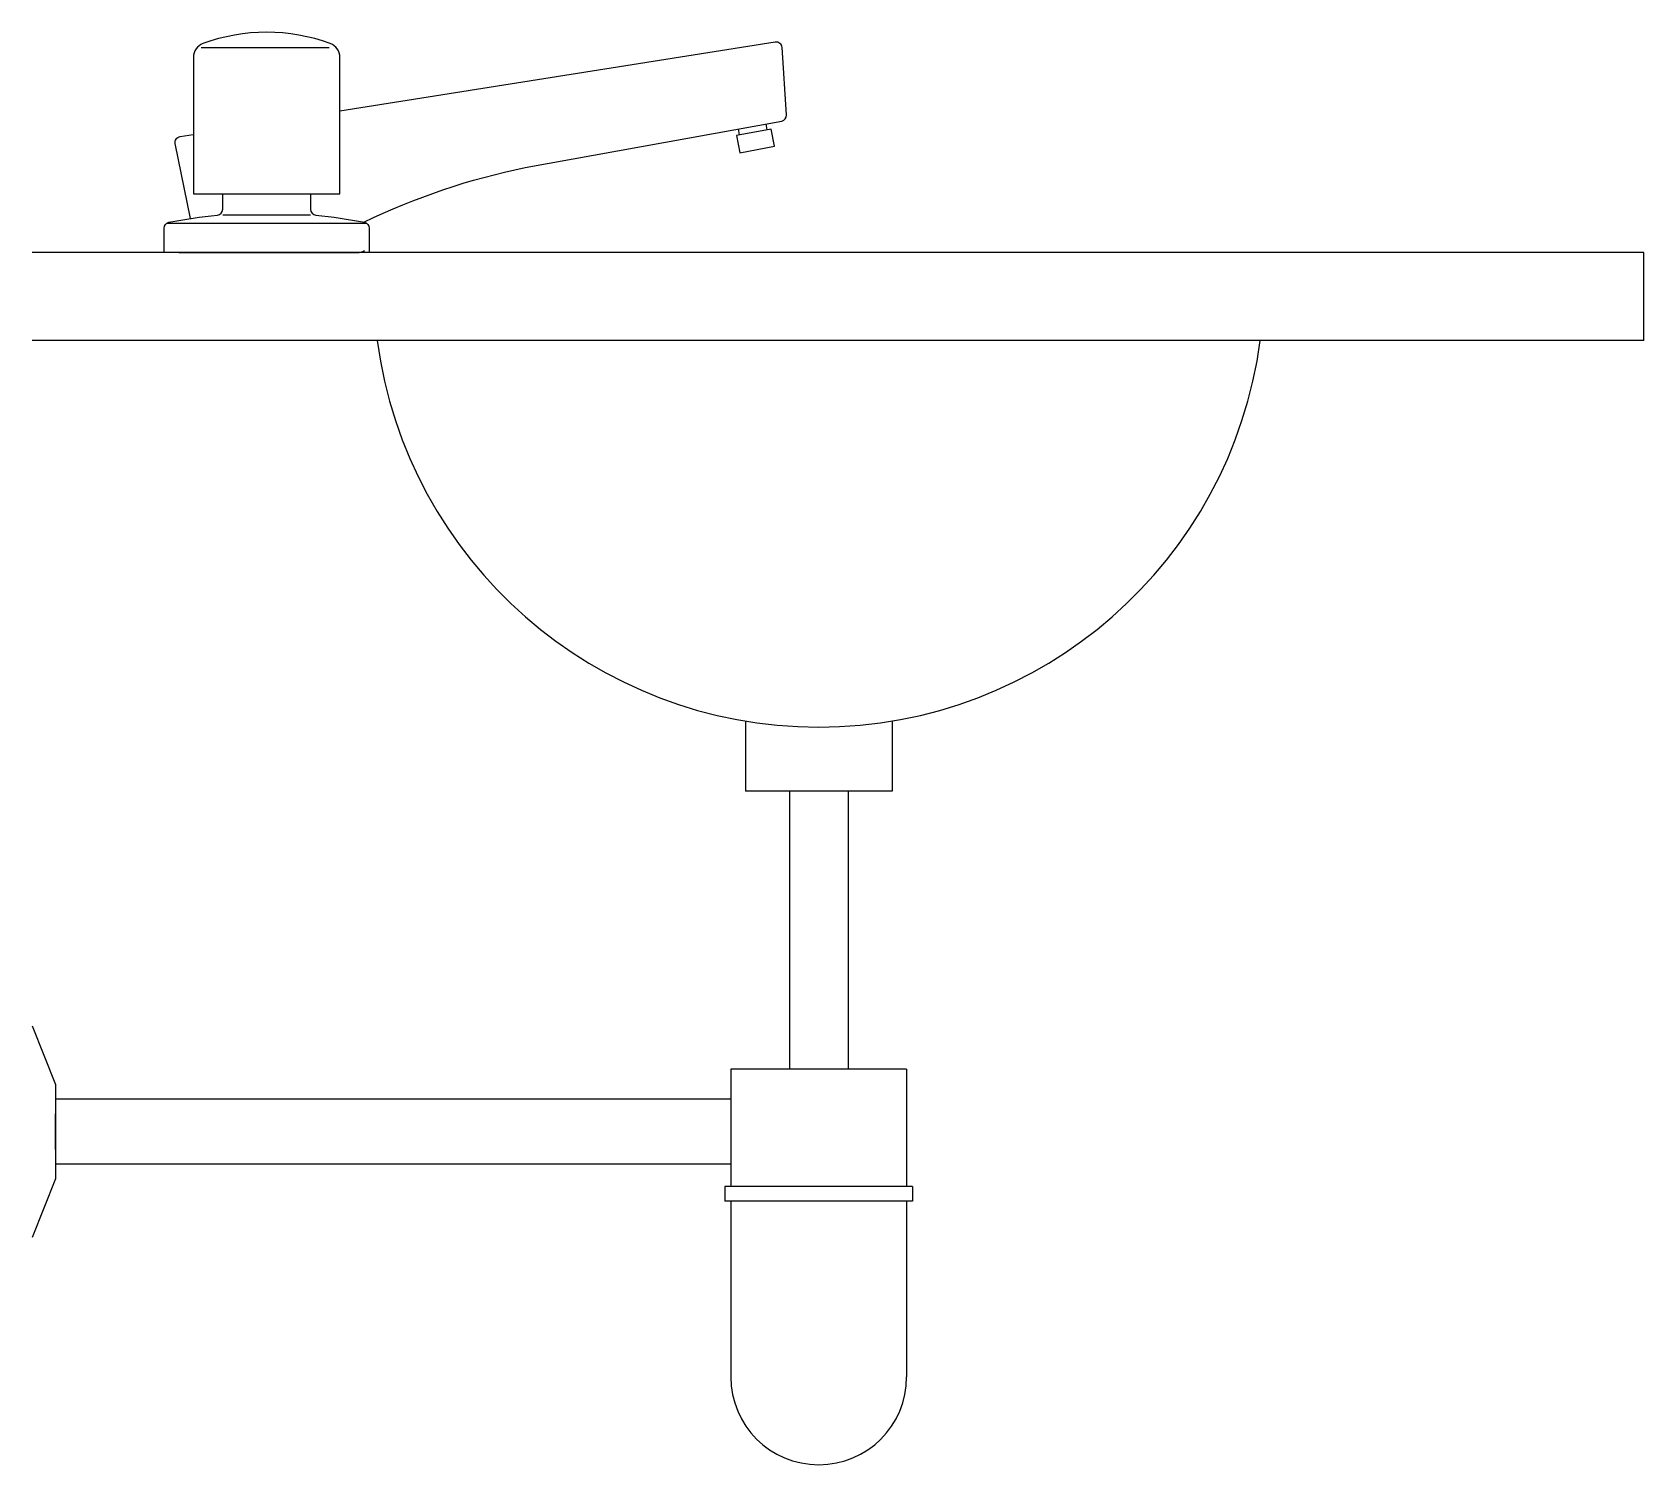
# Model space of a CAD drawing. Header units: millimetres. Extents: x -2898.151 to -2897.601, y 2976.312 to 2976.801.
import ezdxf

# ---------------------------------------------------------------- set-up
doc = ezdxf.new("R2010")
doc.units = ezdxf.units.MM
doc.header["$LTSCALE"] = 10
doc.layers.add('banheiro_louças', color=2, linetype='Continuous')

msp = doc.modelspace()

# ---------------------------------------------------------------- linework, layer by layer
at = {"layer": 'banheiro_louças'}
for p, q in [((-2898.093043178077, 2976.795526555998), (-2898.049413128456, 2976.795526555998)), ((-2897.909288138515, 2976.765676608569), (-2897.909673187058, 2976.767732960669)), ((-2897.899883035338, 2976.767437698647), (-2897.900257258066, 2976.769436235469)), ((-2898.08572606027, 2976.738458817694), (-2898.05572606027, 2976.738458817694)), ((-2898.104876131196, 2976.735526555998), (-2898.036575989344, 2976.735526555998)), ((-2898.100726060268, 2976.725526555998), (-2898.039867787495, 2976.725526555998)), ((-2897.907294887936, 2976.565664251713), (-2897.907294887936, 2976.541723527755)), ((-2897.857294887936, 2976.565664251712), (-2897.857294887936, 2976.541723527755)), ((-2897.857294887936, 2976.541723527755), (-2897.907294887936, 2976.541723527755)), ((-2897.892294887936, 2976.541723527755), (-2897.892294887936, 2976.446852836177)), ((-2897.872294887936, 2976.541723527755), (-2897.872294887936, 2976.446852836177)), ((-2898.150726060268, 2976.461587299044), (-2898.142751464741, 2976.441587299045)), ((-2897.852294887936, 2976.446852836177), (-2897.912294887936, 2976.446852836177)), ((-2897.912294887936, 2976.446852836177), (-2897.912294887936, 2976.406852836177)), ((-2897.852294887936, 2976.446852836177), (-2897.852294887936, 2976.406852836177)), ((-2898.142751464741, 2976.441587299045), (-2898.142751464741, 2976.409465812951)), ((-2897.912294887935, 2976.436587299045), (-2898.142751464741, 2976.436587299045)), ((-2898.142751464741, 2976.419465812951), (-2898.142751464741, 2976.431587299045)), ((-2897.912294887935, 2976.414465812951), (-2898.142751464741, 2976.414465812951)), ((-2898.142751464741, 2976.409465812951), (-2898.150726060268, 2976.389465812951)), ((-2897.850294887936, 2976.406852836177), (-2897.914294887936, 2976.406852836177)), ((-2897.914294887936, 2976.406852836177), (-2897.914294887936, 2976.401852836177)), ((-2897.850294887936, 2976.406852836177), (-2897.850294887936, 2976.401852836177)), ((-2897.850294887936, 2976.401852836177), (-2897.914294887936, 2976.401852836177)), ((-2897.912294887936, 2976.401852836177), (-2897.912294887936, 2976.341852836176)), ((-2897.852294887936, 2976.401852836177), (-2897.852294887936, 2976.341852836176))]:
    msp.add_line(p, q, dxfattribs=at)
at = {"layer": 'banheiro_louças', "color": 3}
for p, q in [((-2897.600726060268, 2976.725526555998), (-2898.150726060268, 2976.725526555998)), ((-2897.600726060268, 2976.695526555998), (-2897.600726060268, 2976.725526555998)), ((-2897.600726060268, 2976.695526555998), (-2898.150726060268, 2976.695526555998))]:
    msp.add_line(p, q, dxfattribs=at)
at = {"layer": 'banheiro_louças'}
msp.add_lwpolyline([(-2898.048995825935, 2976.79683788595, 0.1785387427688273), (-2898.092456294605, 2976.79683788595, 0.3141204755078839), (-2898.09572606027, 2976.792146799813), (-2898.09572606027, 2976.745526555998), (-2898.04572606027, 2976.745526555998), (-2898.04572606027, 2976.792146799813, 0.3141204755078839)], format="xyb", close=True, dxfattribs=at)
for points in [[(-2898.037546107113, 2976.73589318059, -0.06145377160446575), (-2897.982458289891, 2976.754566651578), (-2897.894931188624, 2976.770399683671, 0.3796910870961296), (-2897.893303618062, 2976.772497055983), (-2897.894819614781, 2976.795497403912, 0.4413212291874605), (-2897.897128931309, 2976.797341118842), (-2898.04572606027, 2976.773745657048)], [(-2898.096722608351, 2976.737143130621), (-2898.101942898492, 2976.762706256574, -0.4375088509424448), (-2898.100227860727, 2976.765091417498), (-2898.095748156203, 2976.76580274145)], [(-2898.05572606027, 2976.745526555998), (-2898.05572606027, 2976.740282307388, 0.3859364264872515), (-2898.05392075109, 2976.738291806073, -0.02428496050709784), (-2898.037339271717, 2976.735852541272, -0.3582933788874938), (-2898.03572606027, 2976.73389029903), (-2898.03572606027, 2976.725526555998), (-2898.10572606027, 2976.725526555998), (-2898.10572606027, 2976.73389029903, -0.3582933788874938), (-2898.104112848823, 2976.735852541272, -0.02428496050709723), (-2898.087531369451, 2976.738291806073, 0.3859364264872401), (-2898.08572606027, 2976.740282307388), (-2898.08572606027, 2976.745526555998)]]:
    msp.add_lwpolyline(points, format="xyb", dxfattribs=at)
msp.add_lwpolyline([(-2897.897435712493, 2976.761791676169), (-2897.898540009985, 2976.767689177932), (-2897.910335013512, 2976.76548058295), (-2897.90923071602, 2976.759583081187)], close=True, dxfattribs=at)
for centre, radius, start, end in [((-2898.039867787495, 2976.730526555998), 0.005, 270.0000000000065, 301.2309073698669), ((-2897.882294887936, 2976.715600902873), 0.1520065767033807, 187.5887843635552, 352.4112156364448), ((-2897.882294887936, 2976.341852836176), 0.02999999999999403, 180, 359.999999999987)]:
    msp.add_arc(centre, radius, start, end, dxfattribs=at)

doc.saveas('drawing.dxf')
